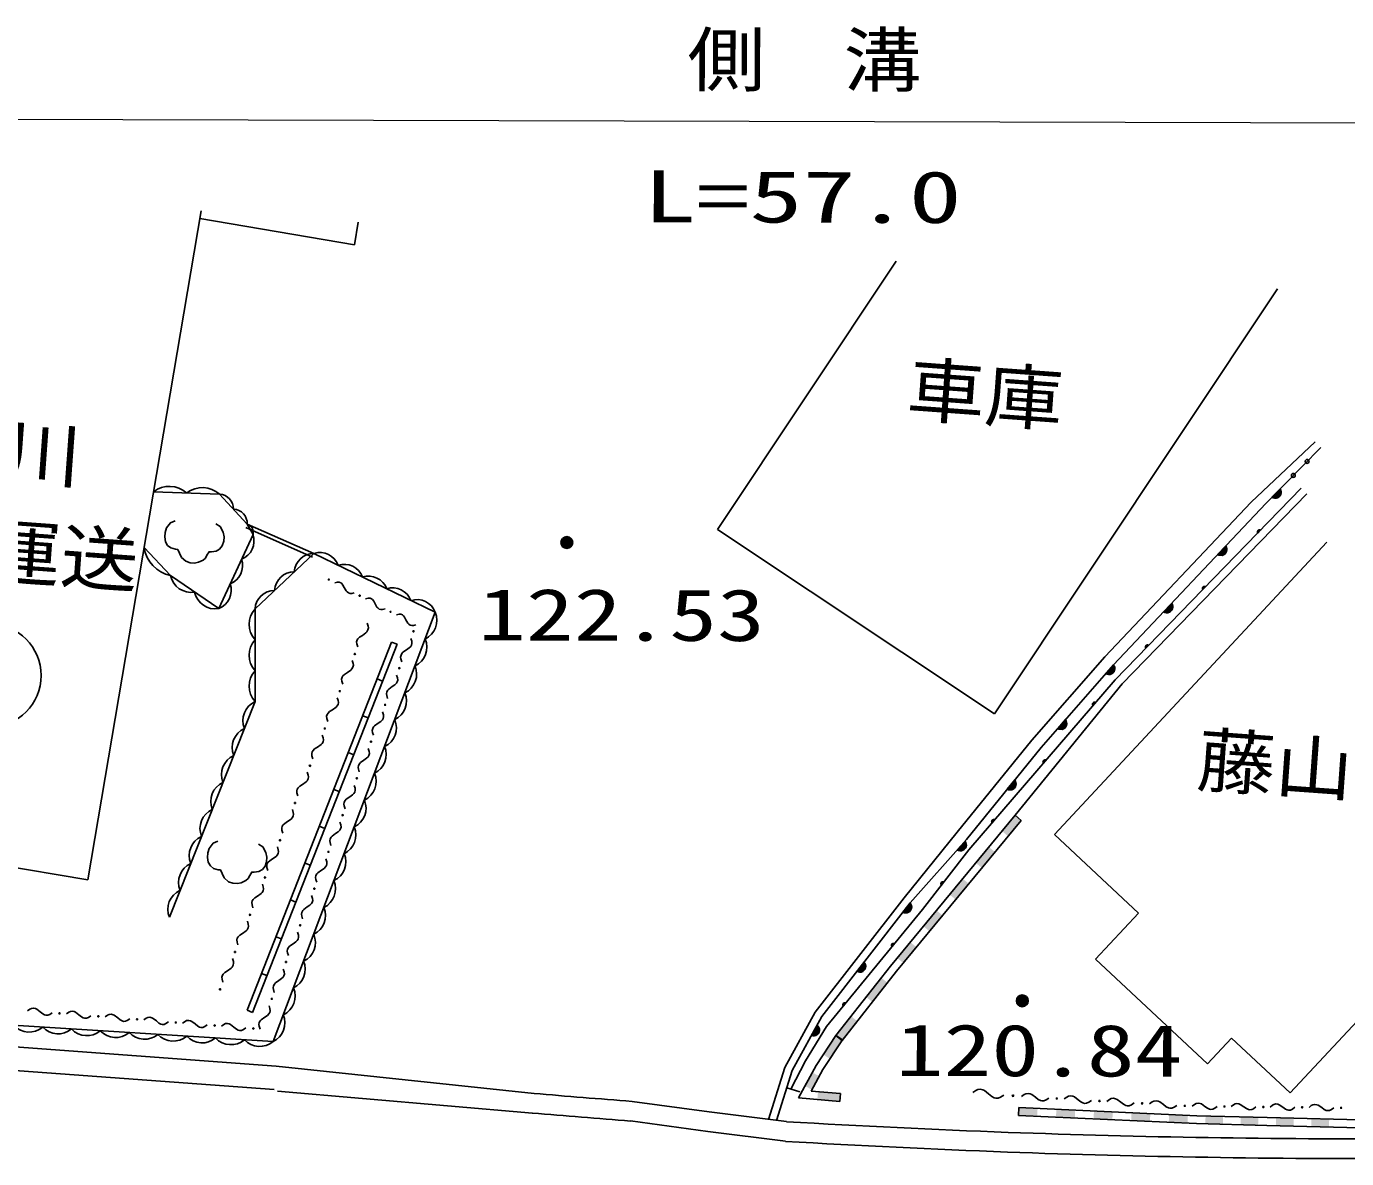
# Model space of a CAD drawing. Units: millimetres, scale not verified. Extents: x 40000 to 680000, y 20000 to 380000.
# Drawn here: x 346395 to 379897, y 314676 to 343399 of the extents above; entities that cross this region are included whole.
import ezdxf
from ezdxf.enums import TextEntityAlignment as Align

# ---------------------------------------------------------------- set-up
doc = ezdxf.new("R2010")
doc.units = ezdxf.units.MM
doc.header["$LTSCALE"] = 1000
for name, color, linetype, lineweight in [('M-BGD', 7, 'Continuous', 25), ('M-STR-HTXT', 7, 'Continuous', 13), ('M-STR-STRC', 7, 'Continuous', 25)]:
    doc.layers.add(name, color=color, linetype=linetype, lineweight=lineweight)
doc.styles.add('ＭＳ ゴシック', font='')
doc.styles.get('ＭＳ ゴシック').set_extended_font_data('MS Gothic')

# ---------------------------------------------------------------- blocks, each defined once
blk = doc.blocks.new('BUHIN681')
at = {"color": 7, "linetype": 'Continuous', "lineweight": 25}
blk.add_lwpolyline([(-225, 493), (-152, 458), (-112, 429), (-80, 384), (-65, 331), (-61, 291), (-79, 173), (-95, 85), (-95, 25), (-85, -15), (-59, -60), (-13, -95), (61, -133)], dxfattribs=at)
blk.add_circle((146, -321), 16.3, dxfattribs=at)
blk = doc.blocks.new('BUHIN691')
at = {"color": 7, "linetype": 'Continuous', "lineweight": 25}
blk.add_lwpolyline([(-226, 439), (-158, 410), (-120, 385), (-89, 346), (-73, 298), (-68, 262), (-79, 154), (-90, 73), (-87, 19), (-77, -17), (-51, -57), (-8, -87), (61, -119)], dxfattribs=at)
blk.add_circle((147, -285), 14.8, dxfattribs=at)
blk = doc.blocks.new('BUHIN741')
at = {"color": 7, "linetype": 'Continuous', "lineweight": 25}
blk.add_lwpolyline([(-195, 453), (-130, 419), (-94, 392), (-65, 351), (-52, 302), (-50, 266), (-68, 159), (-85, 79), (-86, 25), (-78, -12), (-55, -53), (-14, -86), (53, -122)], dxfattribs=at)
blk.add_circle((127, -294), 14.8, dxfattribs=at)
blk = doc.blocks.new('BUHIN751')
at = {"color": 7, "linetype": 'Continuous', "lineweight": 25}
blk.add_lwpolyline([(-496, -58), (-445, -4), (-408, 23), (-359, 38), (-309, 37), (-272, 28), (-174, -20), (-101, -60), (-49, -76), (-11, -79), (36, -69), (80, -38), (134, 16)], dxfattribs=at)
blk.add_circle((322, 38), 15, dxfattribs=at)
blk = doc.blocks.new('BUHIN761')
at = {"color": 7, "linetype": 'Continuous', "lineweight": 25}
blk.add_lwpolyline([(2, -441), (-40, -391), (-60, -356), (-69, -312), (-63, -267), (-52, -236), (1, -154), (42, -95), (62, -50), (69, -17), (64, 25), (42, 66), (-1, 119)], dxfattribs=at)
blk.add_circle((-1, 287), 13.2, dxfattribs=at)
blk = doc.blocks.new('BUHIN771')
at = {"color": 7, "linetype": 'Continuous', "lineweight": 25}
blk.add_lwpolyline([(507, 52), (453, -2), (415, -29), (366, -44), (314, -42), (277, -33), (177, 18), (104, 59), (51, 77), (12, 81), (-35, 71), (-81, 40), (-137, -14)], dxfattribs=at)
blk.add_circle((-329, -34), 15.3, dxfattribs=at)
blk = doc.blocks.new('BUHIN821')
at = {"color": 7, "linetype": 'Continuous', "lineweight": 25}
blk.add_lwpolyline([(212, 658), (110, 740), (-50, 768), (-167, 746), (-273, 699), (-373, 627), (-428, 537), (-448, 434), (-424, 314), (-401, 262), (-464, 182), (-536, 84), (-572, -58), (-550, -175), (-505, -278), (-443, -354), (-341, -436), (-264, -463), (-183, -461), (-81, -469), (-57, -524), (14, -620), (103, -675), (206, -696), (328, -675), (435, -628), (529, -554), (617, -418), (625, -287)], dxfattribs=at)
blk = doc.blocks.new('BUHIN1971')
at = {"color": 7, "linetype": 'Continuous', "lineweight": 25}
for centre, radius in [((0, 0), 150), ((0, 0), 131), ((0, 0), 112), ((0, 0), 93.8), ((0, 0), 75), ((0, 0), 56.2), ((-1, 0), 37.5), ((0, 0), 18.8)]:
    blk.add_circle(centre, radius, dxfattribs=at)
blk = doc.blocks.new('BUHIN1991')
at = {"color": 7, "linetype": 'Continuous', "lineweight": 25}
for p, q in [((132, -56), (-142, 20)), ((-140, 0), (120, -72)), ((104, -87), (-134, -21)), ((-126, -43), (85, -101)), ((62, -115), (-113, -66)), ((-84, -94), (24, -123))]:
    blk.add_line(p, q, dxfattribs=at)
blk.add_lwpolyline([(145, -40), (124, -70), (99, -94), (62, -118), (26, -126), (-11, -128), (-56, -115), (-87, -95), (-114, -69), (-133, -29), (-143, 4), (-145, 40)], close=True, dxfattribs=at)
blk = doc.blocks.new('BUHIN2001')
at = {"color": 7, "linetype": 'Continuous', "lineweight": 25}
for p, q in [((-44, 19), (47, -7)), ((47, -1), (-40, 25)), ((-34, 30), (45, 6)), ((42, 14), (-28, 34)), ((-20, 39), (38, 21)), ((28, 31), (-7, 41))]:
    blk.add_line(p, q, dxfattribs=at)
blk.add_lwpolyline([(-48, 14), (-41, 24), (-33, 32), (-20, 40), (-8, 42), (4, 42), (19, 38), (30, 31), (38, 22), (45, 9), (48, -2), (48, -14)], close=True, dxfattribs=at)
blk = doc.blocks.new('BUHIN2011')
at = {"color": 7, "linetype": 'Continuous', "lineweight": 25}
for p, q in [((134, -51), (-143, 15)), ((-140, -5), (123, -68)), ((107, -84), (-133, -26)), ((-124, -47), (88, -98)), ((66, -112), (-110, -70)), ((-80, -96), (28, -123))]:
    blk.add_line(p, q, dxfattribs=at)
blk.add_lwpolyline([(146, -35), (126, -66), (103, -90), (66, -115), (30, -125), (-7, -128), (-52, -117), (-84, -98), (-112, -73), (-132, -34), (-143, -1), (-146, 35)], close=True, dxfattribs=at)
blk = doc.blocks.new('BUHIN2021')
at = {"color": 7, "linetype": 'Continuous', "lineweight": 25}
for p, q in [((-45, 17), (48, -5)), ((47, 2), (-41, 22)), ((-36, 27), (44, 9)), ((41, 16), (-30, 32)), ((-23, 37), (36, 24)), ((26, 32), (-10, 41))]:
    blk.add_line(p, q, dxfattribs=at)
blk.add_lwpolyline([(-49, 11), (-42, 21), (-34, 30), (-23, 38), (-10, 42), (2, 43), (17, 39), (28, 33), (37, 25), (44, 12), (48, 1), (49, -11)], close=True, dxfattribs=at)
blk = doc.blocks.new('BUHIN2051')
at = {"color": 7, "linetype": 'Continuous', "lineweight": 25}
for p, q in [((137, -43), (-144, 6)), ((-139, -13), (126, -60)), ((112, -77), (-131, -34)), ((-121, -55), (94, -93)), ((73, -108), (-106, -77)), ((-74, -101), (36, -121))]:
    blk.add_line(p, q, dxfattribs=at)
blk.add_lwpolyline([(148, -26), (130, -58), (108, -84), (73, -111), (38, -123), (1, -128), (-45, -120), (-78, -103), (-107, -79), (-130, -42), (-143, -10), (-148, 26)], close=True, dxfattribs=at)
blk = doc.blocks.new('BUHIN2071')
at = {"color": 7, "linetype": 'Continuous', "lineweight": 25}
for p, q in [((-45, 16), (48, -3)), ((47, 3), (-42, 21)), ((-37, 27), (44, 10)), ((41, 17), (-31, 32)), ((-23, 37), (36, 25)), ((26, 33), (-11, 40))]:
    blk.add_line(p, q, dxfattribs=at)
blk.add_lwpolyline([(-49, 10), (-43, 20), (-35, 29), (-23, 38), (-11, 41), (1, 43), (16, 40), (27, 34), (36, 26), (44, 13), (48, 2), (49, -10)], close=True, dxfattribs=at)
blk = doc.blocks.new('BUHIN1931')
at = {"color": 7, "linetype": 'Continuous', "lineweight": 25}
blk.add_circle((0, 0), 49.8, dxfattribs=at)

msp = doc.modelspace()

# ---------------------------------------------------------------- hatches: boundary and pattern name
at = {"layer": 'M-BGD'}
for points in [[(371153, 322983), (371486, 323385), (371640, 323257), (371308, 322855)], [(370488, 322178), (370821, 322581), (370975, 322453), (370643, 322051)], [(369823, 321374), (370156, 321776), (370310, 321649), (369978, 321247)], [(369158, 320570), (369491, 320972), (369645, 320845), (369313, 320443)], [(368493, 319766), (368826, 320168), (368980, 320041), (368648, 319638)], [(367705, 318775), (368089, 319263), (368246, 319139), (367862, 318651)], [(366937, 317799), (367321, 318287), (367478, 318163), (367094, 317675)], [(366617, 317315), (366937, 317799), (367103, 317689), (366784, 317205)], [(366153, 316520), (366339, 316861), (366515, 316766), (366329, 316424)], [(367041, 316126), (366466, 316174), (366483, 316373), (367058, 316325)], [(372046, 315751), (371569, 315773), (371579, 315973), (372055, 315951)], [(373000, 315706), (372523, 315729), (372532, 315929), (373009, 315906)], [(373953, 315662), (373476, 315684), (373486, 315884), (373963, 315862)], [(374907, 315617), (374430, 315640), (374439, 315839), (374916, 315817)], [(375860, 315573), (375384, 315595), (375393, 315795), (375870, 315772)], [(376759, 315545), (376313, 315556), (376318, 315756), (376764, 315744)], [(377652, 315521), (377206, 315533), (377211, 315733), (377657, 315721)], [(378551, 315500), (378101, 315510), (378105, 315710), (378555, 315700)], [(379451, 315478), (379001, 315489), (379006, 315689), (379456, 315678)]]:
    msp.add_hatch(color=256, dxfattribs=at).paths.add_polyline_path(points)

# ---------------------------------------------------------------- linework, layer by layer
for p, q in [((350830, 338722), (347954, 321746)), ((350797, 338525), (354720, 337861)), ((354817, 338433), (354720, 337861)), ((363934, 330640), (368467, 337444)), ((378142, 336743), (370958, 325960)), ((377477, 331330), (379103, 332858)), ((377846, 331298), (379245, 332717)), ((378747, 331681), (374023, 326826)), ((351299, 331534), (349623, 331595)), ((352001, 330774), (351299, 331534)), ((378890, 331541), (374201, 326722)), ((378219, 331650), (378019, 331447)), ((378038, 331439), (378227, 331631)), ((378233, 331610), (378059, 331434)), ((378082, 331431), (378235, 331586)), ((378236, 331560), (378109, 331431)), ((378147, 331443), (378225, 331523)), ((373766, 327409), (377477, 331330)), ((373984, 327203), (377846, 331298)), ((353651, 329937), (351961, 330683)), ((353692, 330028), (352001, 330774)), ((352145, 330508), (352001, 330774)), ((351275, 328630), (352145, 330508)), ((370958, 325960), (363934, 330640)), ((349381, 330177), (350052, 329466)), ((353692, 330028), (352197, 328623)), ((356771, 328536), (353692, 330028)), ((372481, 322899), (379397, 330311)), ((350052, 329466), (351275, 328630)), ((352197, 328623), (352198, 326270)), ((352657, 317644), (356771, 328536)), ((355662, 327778), (351994, 318438)), ((352133, 318383), (355801, 327723)), ((355662, 327778), (355801, 327723)), ((373766, 327409), (371910, 325293)), ((373984, 327203), (372143, 325104)), ((355295, 326844), (355434, 326789)), ((370310, 322507), (374023, 326826)), ((374201, 326722), (371486, 323385)), ((352198, 326270), (350023, 320797)), ((354928, 325910), (355068, 325855)), ((354561, 324976), (354701, 324921)), ((370018, 322959), (371910, 325293)), ((370251, 322771), (372143, 325104)), ((354194, 324042), (354334, 323987)), ((371486, 324264), (371306, 324042)), ((371325, 324036), (371495, 324246)), ((371503, 324226), (371347, 324034)), ((371371, 324033), (371508, 324202)), ((371511, 324176), (371397, 324035)), ((371434, 324051), (371504, 324138)), ((347954, 321746), (338779, 323300)), ((368319, 319556), (371486, 323385)), ((371486, 323385), (371640, 323257)), ((353828, 323108), (353967, 323053)), ((368475, 319430), (371640, 323257)), ((368666, 321290), (370018, 322959)), ((368820, 321162), (370251, 322771)), ((370223, 322711), (370034, 322499)), ((370053, 322492), (370232, 322693)), ((370239, 322673), (370075, 322488)), ((370098, 322486), (370243, 322649)), ((374619, 320904), (372481, 322899)), ((369132, 320997), (370310, 322507)), ((370245, 322623), (370124, 322487)), ((370162, 322501), (370236, 322585)), ((353461, 322174), (353600, 322119)), ((369603, 321651), (369640, 321699)), ((369649, 321700), (369604, 321642)), ((369628, 321693), (369605, 321664)), ((369606, 321635), (369656, 321699)), ((369664, 321699), (369608, 321628)), ((369612, 321622), (369670, 321697)), ((366413, 318387), (368666, 321290)), ((353094, 321240), (353234, 321185)), ((366580, 318277), (368820, 321162)), ((366699, 318024), (369132, 320997)), ((373526, 319732), (374619, 320904)), ((352727, 320306), (352867, 320251)), ((373526, 319732), (376369, 317079)), ((352360, 319372), (352500, 319317)), ((366937, 317799), (368319, 319556)), ((367094, 317675), (368475, 319430)), ((378467, 316343), (381201, 319273)), ((342421, 318284), (352657, 317644)), ((351994, 318438), (352133, 318383)), ((365644, 316986), (366413, 318387)), ((365829, 316907), (366580, 318277)), ((366168, 317156), (366699, 318024)), ((366473, 318042), (366336, 317792)), ((366356, 317790), (366486, 318027)), ((366497, 318008), (366378, 317791)), ((366401, 317794), (366506, 317986)), ((366514, 317961), (366427, 317802)), ((352730, 317023), (343001, 317742)), ((366433, 317036), (366937, 317799)), ((366460, 317824), (366514, 317922)), ((366605, 316933), (367103, 317689)), ((366937, 317799), (367094, 317675)), ((366937, 317799), (367103, 317689)), ((376369, 317079), (376978, 317733)), ((376978, 317733), (378467, 316343)), ((352684, 316425), (343684, 317089)), ((352730, 317023), (359277, 316329)), ((365231, 315671), (365644, 316986)), ((366168, 317156), (365794, 316438)), ((365988, 316215), (366433, 317036)), ((366309, 316388), (366605, 316933)), ((365432, 315645), (365829, 316907)), ((352764, 316386), (359234, 315831)), ((366026, 316368), (365691, 316469)), ((367058, 316325), (366309, 316388)), ((367041, 316126), (367058, 316325)), ((361765, 316128), (363723, 315863)), ((367041, 316126), (365988, 316215)), ((371569, 315773), (371579, 315973)), ((376096, 315762), (371579, 315973)), ((361727, 315630), (363690, 315364)), ((363723, 315863), (365685, 315613)), ((376088, 315562), (371569, 315773)), ((377880, 315715), (376096, 315762)), ((380581, 315652), (377880, 315715)), ((363690, 315364), (365655, 315114)), ((377875, 315515), (376088, 315562)), ((380577, 315452), (377875, 315515))]:
    msp.add_line(p, q, dxfattribs=at)
for points in [[(378211, 331668), (378227, 331636), (378236, 331603), (378239, 331559), (378229, 331523), (378212, 331490), (378179, 331456), (378146, 331439), (378110, 331428), (378066, 331431), (378033, 331438), (378000, 331455)], [(371476, 324281), (371495, 324250), (371507, 324218), (371514, 324175), (371507, 324138), (371494, 324104), (371464, 324067), (371434, 324047), (371399, 324033), (371355, 324031), (371321, 324035), (371287, 324048)], [(370214, 322730), (370232, 322698), (370242, 322665), (370248, 322622), (370239, 322585), (370224, 322551), (370193, 322516), (370161, 322497), (370126, 322485), (370082, 322485), (370048, 322491), (370015, 322505)], [(369615, 321616), (369608, 321626), (369604, 321637), (369602, 321651), (369604, 321664), (369608, 321675), (369617, 321687), (369628, 321694), (369639, 321699), (369654, 321700), (369665, 321699), (369677, 321695)], [(366460, 318058), (366485, 318031), (366502, 318002), (366517, 317960), (366517, 317922), (366510, 317886), (366488, 317845), (366461, 317820), (366429, 317800), (366386, 317790), (366352, 317788), (366316, 317795)]]:
    msp.add_lwpolyline(points, close=True, dxfattribs=at)
msp.add_lwpolyline([(370410, 316352), (370486, 316405), (370538, 316429), (370601, 316436), (370662, 316422), (370704, 316403), (370813, 316320), (370892, 316254), (370952, 316221), (370997, 316208), (371057, 316209), (371118, 316236), (371197, 316289)], dxfattribs=at)
msp.add_circle((371433, 316270), 18.7, dxfattribs=at)
for centre, radius, start, end in [((350023, 331068), 661, 48.5581, 127.2704), ((350862, 331038), 661, 48.5581, 127.2704), ((351275, 331159), 375, 359.1492, 86.3548), ((351626, 330780), 375, 359.1492, 86.3548), ((351933, 330565), 220, 344.7576, 71.9632), ((351671, 330347), 500, 291.5377, 18.7433), ((350242, 330318), 873, 189.2563, 257.4359), ((353688, 329532), 496, 89.6373, 176.8429), ((353843, 329556), 496, 20.5363, 107.7419), ((351381, 329721), 500, 291.5377, 18.7433), ((354459, 329257), 496, 20.5363, 107.7419), ((350577, 329578), 537, 192.031, 279.2366), ((353190, 329064), 496, 89.6373, 176.8429), ((355074, 328959), 496, 20.5363, 107.7419), ((351189, 329159), 537, 192.031, 279.2366), ((351091, 329095), 500, 291.5377, 18.7433), ((352692, 328595), 496, 89.6373, 176.8429), ((355690, 328660), 496, 20.5363, 107.7419), ((356306, 328362), 496, 20.5363, 107.7419), ((352635, 328231), 588, 138.1689, 221.9013), ((356285, 328331), 528, 295.7081, 22.9137), ((352635, 327447), 588, 138.1689, 221.9013), ((356028, 327650), 528, 295.7081, 22.9137), ((352636, 326662), 588, 138.1689, 221.9013), ((355770, 326969), 528, 295.7081, 22.9137), ((355513, 326288), 528, 295.7081, 22.9137), ((352422, 325785), 534, 114.7215, 201.9271), ((355256, 325607), 528, 295.7081, 22.9137), ((352150, 325101), 534, 114.7215, 201.9271), ((354999, 324927), 528, 295.7081, 22.9137), ((351878, 324417), 534, 114.7215, 201.9271), ((354742, 324246), 528, 295.7081, 22.9137), ((351606, 323733), 534, 114.7215, 201.9271), ((354485, 323565), 528, 295.7081, 22.9137), ((351334, 323049), 534, 114.7215, 201.9271), ((354228, 322885), 528, 295.7081, 22.9137), ((351062, 322365), 534, 114.7215, 201.9271), ((353971, 322204), 528, 295.7081, 22.9137), ((350790, 321681), 534, 114.7215, 201.9271), ((353714, 321523), 528, 295.7081, 22.9137), ((350518, 320997), 534, 114.7215, 201.9271), ((353457, 320842), 528, 295.7081, 22.9137), ((353200, 320161), 528, 295.7081, 22.9137), ((352943, 319481), 528, 295.7081, 22.9137), ((352686, 318800), 528, 295.7081, 22.9137), ((352428, 318119), 528, 295.7081, 22.9137), ((346466, 318417), 531, 222.8175, 310.0231), ((347198, 318371), 531, 222.8175, 310.0231), ((347929, 318325), 531, 222.8175, 310.0231), ((348660, 318279), 531, 222.8175, 310.0231), ((349391, 318234), 531, 222.8175, 310.0231), ((350122, 318188), 531, 222.8175, 310.0231), ((350853, 318142), 531, 222.8175, 310.0231), ((351585, 318097), 531, 222.8175, 310.0231), ((352316, 318051), 531, 222.8175, 310.0231), ((380356, 561926), 246500, 265.09426, 265.67452), ((380356, 561926), 247000, 265.09426, 265.67452), ((380356, 561926), 246750, 266.59125, 267.89815), ((380356, 561926), 246750, 267.89815, 270.25818), ((380356, 561926), 247250, 266.59125, 267.89815), ((380356, 561926), 247250, 267.89815, 270.25818)]:
    msp.add_arc(centre, radius, start, end, dxfattribs=at)
at = {"layer": 'M-STR-HTXT'}
msp.add_line((337987, 341065), (394557, 340922), dxfattribs=at)
at = {"layer": 'M-STR-STRC'}
msp.add_circle((345465, 326930), 1304, dxfattribs=at)

# ---------------------------------------------------------------- block references
at = {"layer": 'M-BGD', "rotation": 62.2118}
for name, p in [('BUHIN1931', (378895, 332362)), ('BUHIN1931', (378545, 332007)), ('BUHIN821', (350653, 330362)), ('BUHIN1971', (360108, 330305)), ('BUHIN2001', (377678, 330582)), ('BUHIN1991', (376728, 330112)), ('BUHIN761', (354324, 329232)), ('BUHIN761', (355107, 328825)), ('BUHIN2001', (376284, 329149)), ('BUHIN1991', (375356, 328657)), ('BUHIN761', (355890, 328417)), ('BUHIN771', (354853, 327785)), ('BUHIN751', (356102, 327748)), ('BUHIN2001', (374837, 327663)), ('BUHIN771', (354473, 326840)), ('BUHIN751', (355742, 326816)), ('BUHIN2011', (373885, 327090)), ('BUHIN771', (354093, 325895)), ('BUHIN751', (355383, 325884)), ('BUHIN2021', (373492, 326208)), ('BUHIN2011', (372664, 325699)), ('BUHIN771', (353713, 324949)), ('BUHIN751', (355023, 324951)), ('BUHIN2021', (372237, 324748)), ('BUHIN771', (353333, 324004)), ('BUHIN751', (354663, 324019)), ('BUHIN771', (352953, 323059)), ('BUHIN751', (354304, 323087)), ('BUHIN821', (351738, 322233)), ('BUHIN2021', (370933, 323232)), ('BUHIN771', (352573, 322113)), ('BUHIN751', (353944, 322155)), ('BUHIN771', (352193, 321168)), ('BUHIN751', (353584, 321223)), ('BUHIN2051', (368728, 321044)), ('BUHIN771', (351813, 320223)), ('BUHIN751', (353225, 320291)), ('BUHIN2071', (368391, 320091)), ('BUHIN771', (351433, 319277)), ('BUHIN751', (352865, 319359)), ('BUHIN2051', (367562, 319541)), ('BUHIN741', (346917, 318387)), ('BUHIN741', (347901, 318309)), ('BUHIN751', (352505, 318427)), ('BUHIN2071', (367157, 318584)), ('BUHIN1971', (371667, 318679)), ('BUHIN741', (348884, 318232)), ('BUHIN741', (349867, 318154)), ('BUHIN741', (350851, 318077)), ('BUHIN741', (351834, 318000)), ('BUHIN681', (372192, 316221)), ('BUHIN681', (373274, 316159)), ('BUHIN681', (374357, 316097)), ('BUHIN681', (375440, 316035)), ('BUHIN691', (376476, 315999)), ('BUHIN691', (377463, 315989)), ('BUHIN691', (378450, 315979)), ('BUHIN691', (379438, 315968))]:
    msp.add_blockref(name, p, dxfattribs=at)

# ---------------------------------------------------------------- texts
at = {"layer": 'M-BGD', "style": 'ＭＳ ゴシック'}
for s, rotation, width, p in [('車庫', 355.855, 1.1, (368675, 333156)), ('森川', 355.855, 1.1, (343765, 331713)), ('大畠運送', 355.855, 1.1, (341264, 329345)), ('122.53', 359.855, 1.35, (357858, 327427)), ('藤山', 355.855, 1.1, (376037, 323753)), ('120.84', 359.855, 1.35, (368455, 316377))]:
    msp.add_text(s, height=1320, rotation=rotation, dxfattribs=dict(at, width=width)).set_placement(p, align=Align.BOTTOM_LEFT)
at = {"layer": 'M-STR-HTXT', "style": 'ＭＳ ゴシック'}
for s, width, p in [('側\u3000溝', 1.1, (363166, 341501)), ('L=57.0', 1.5, (362048, 338035))]:
    msp.add_text(s, height=1320, rotation=359.855, dxfattribs=dict(at, width=width)).set_placement(p, align=Align.BOTTOM_LEFT)

doc.saveas('drawing.dxf')
